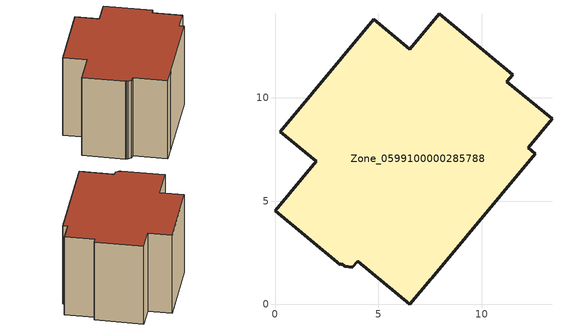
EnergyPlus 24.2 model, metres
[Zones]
Zone_0599100000285788
 floor ground (C_G): 7.54,1.22 6.53,0 4,2.1 3.74,1.79 3.37,1.84 3.23,1.96 3.15,1.93 0,4.54 1.99,6.92 0.26,8.37 4.78,13.8 6.52,12.35 7.96,14.08 11.52,11.12 11.23,10.78 13.41,8.98 12.25,7.58 12.59,7.29 7.58,1.27 z0
 wall outside (C_F): 0,4.54 3.15,1.93 3.23,1.96 3.37,1.84 3.74,1.79 4,2.1 6.53,0 7.54,1.22 7.58,1.27 12.59,7.29 12.25,7.58 13.41,8.98 11.23,10.78 11.52,11.12 7.96,14.08 6.52,12.35 4.78,13.8 0.26,8.37 1.99,6.92 0,4.54 z0:8.46
 roof outside (C_R): 6.53,0 7.54,1.22 7.58,1.27 12.59,7.29 12.25,7.58 13.41,8.98 11.23,10.78 11.52,11.12 7.96,14.08 6.52,12.35 4.78,13.8 0.26,8.37 1.99,6.92 0,4.54 3.15,1.93 3.23,1.96 3.37,1.84 3.74,1.79 4,2.1 z8.46
[BUILDING]
Pand.0599100000285788: North Axis=0; Terrain=City; Loads Convergence Tolerance Value=0.04; Temperature Convergence Tolerance Value=0.4; Solar Distribution=FullExterior; Maximum Number of Warmup Days=25; Minimum Number of Warmup Days=1
[Site:Location]
Rotterdam.The.Hague.AP_ZH_NLD Design_Conditions: Latitude=51.96; Longitude=4.45; Time Zone=1; Elevation=-4.5
[SITE:GROUNDTEMPERATURE:BUILDINGSURFACE]
18, 18, 18, 18, 18, 18, 18, 18, 18, 18, 18, 18
[MATERIAL] Thermal Absorptance=0.9; Solar Absorptance=0.7; Visible Absorptance=0.7
Name | Roughness | Thickness | Conductivity | Density | Specific Heat
G.D.1965 | MediumSmooth | 0.15 | 1 | 540 | 1210
F.D.1965 | Rough | 0.3 | 0.857143 | 1920 | 840
R.D.1965 | MediumRough | 0.2 | 0.08 | 1500 | 1000
[CONSTRUCTION]
C_G: G.D.1965
C_F: F.D.1965
C_R: R.D.1965
[ZONE]
Zone_0599100000285788: Type=1; Multiplier=1; Ceiling Height=Autocalculate; Volume=Autocalculate; Floor Area=autocalculate; Part of Total Floor Area=Yes
[ZONEINFILTRATION:DESIGNFLOWRATE]
Infil_Zone_0599100000285788: Zone or ZoneList or Space or SpaceList=Zone_0599100000285788; Schedule=AlwaysOn; Design Flow Rate Calculation Method=Flow/Area; Flow Rate per Floor Area=0.0042; Constant Term Coefficient=1; Temperature Term Coefficient=0; Velocity Term Coefficient=0; Velocity Squared Term Coefficient=0
[HVACTEMPLATE:ZONE:IDEALLOADSAIRSYSTEM]
Zone_0599100000285788: Maximum Heating Supply Air Temperature=50; Minimum Cooling Supply Air Temperature=13; Maximum Heating Supply Air Humidity Ratio=0.0156; Minimum Cooling Supply Air Humidity Ratio=0.0077; Heating Limit=NoLimit; Cooling Limit=NoLimit; Dehumidification Control Type=ConstantSensibleHeatRatio; Cooling Sensible Heat Ratio=0.7; Dehumidification Setpoint=60; Humidification Control Type=None; Humidification Setpoint=30; Outdoor Air Method=None; Outdoor Air Flow Rate per Person=0.00944; Outdoor Air Flow Rate per Zone Floor Area=0; Outdoor Air Flow Rate per Zone=0; Demand Controlled Ventilation Type=None; Outdoor Air Economizer Type=NoEconomizer; Heat Recovery Type=None; Sensible Heat Recovery Effectiveness=0.7; Latent Heat Recovery Effectiveness=0.65
[ZONECONTROL:THERMOSTAT]
ThermostatControl_Zone_0599100000285788: Zone or ZoneList=Zone_0599100000285788; Control Type Schedule=DualSetpointControlType; Control 1=Thermostat_Zone_0599100000285788; Temperature Difference Between Cutout And Setpoint=0
[THERMOSTATSETPOINT:DUALSETPOINT]
Thermostat_Zone_0599100000285788: Heating Setpoint Temperature Schedule=HeatingSetpoint_Zone_0599100000285788; Cooling Setpoint Temperature Schedule=CoolingSetpoint_Zone_0599100000285788
[SCHEDULE:COMPACT]
HeatingSetpoint_Zone_0599100000285788: Through: 12/31, For: AllDays, Until: 24:00, 21
CoolingSetpoint_Zone_0599100000285788: Through: 12/31, For: AllDays, Until: 24:00, 24
DualSetpointControlType: Through: 12/31, For: AllDays, Until: 24:00, 4
AlwaysOn: Through: 12/31, For: AllDays, Until: 24:00, 1
